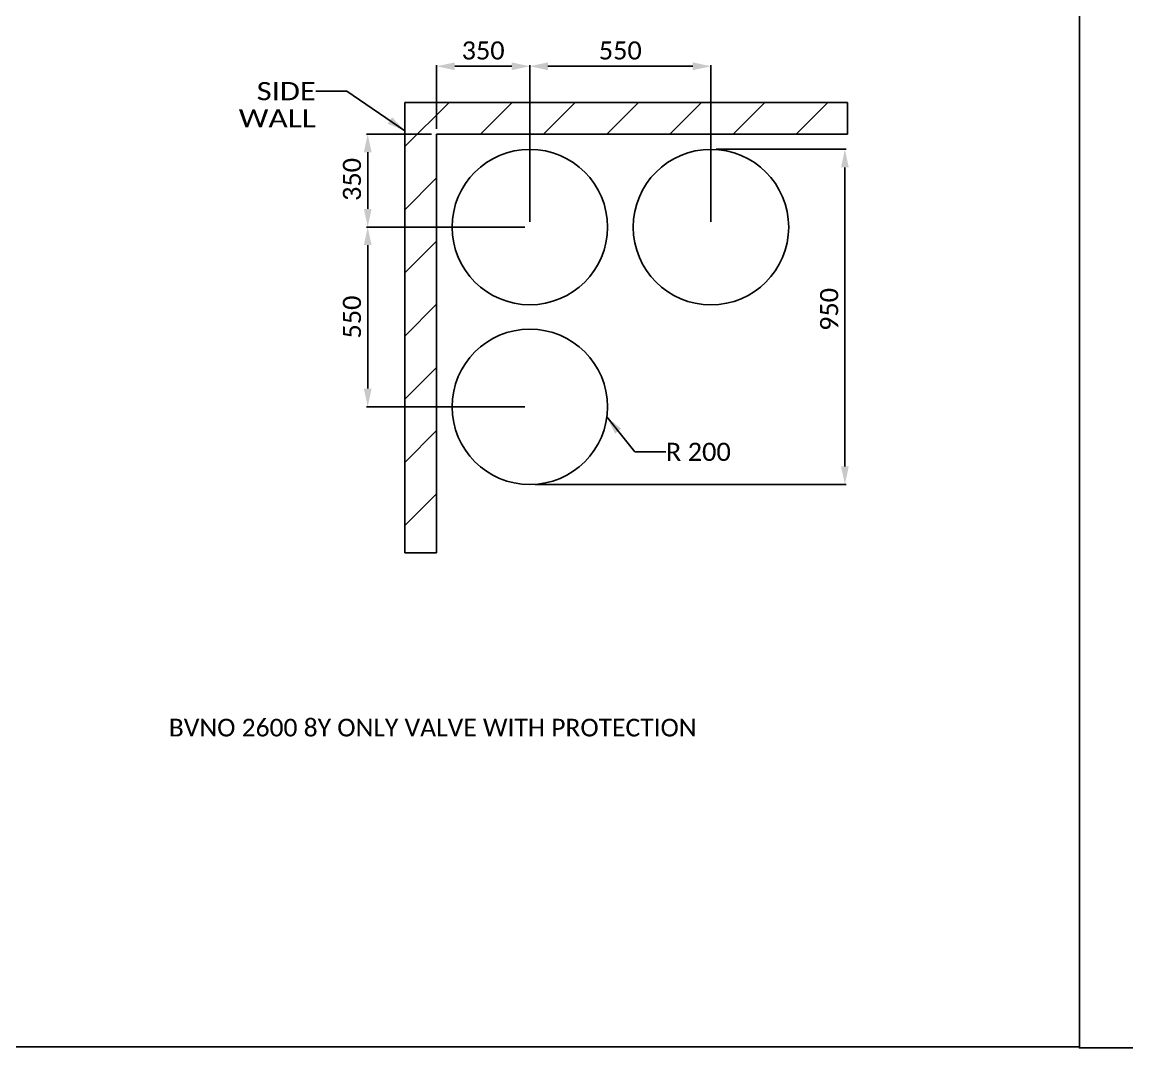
# Model space of a CAD drawing. Header units: millimetres. Extents: x 374 to 5899, y -2909 to 2000.
# Drawn here: x 1628 to 3051, y -2909 to -1589 of the extents above; entities that cross this region are included whole.
import ezdxf
from ezdxf.enums import TextEntityAlignment as Align

# ---------------------------------------------------------------- set-up
doc = ezdxf.new("R2010")
doc.units = ezdxf.units.MM
doc.header["$LTSCALE"] = 154
doc.header["$PDMODE"] = 3
doc.header["$PDSIZE"] = 8
doc.layers.get('0').update_dxf_attribs({"linetype": 'CONTINUOUS'})
doc.layers.get('Defpoints').update_dxf_attribs({"linetype": 'CONTINUOUS'})
doc.styles.get("Standard").update_dxf_attribs({"font": 'calibri.ttf'})
doc.dimstyles.new('DIMSTYLE_3', dxfattribs={"dimtxt": 23.333333, "dimasz": 23.333333, "dimexe": 1.5, "dimexo": 1, "dimgap": 0.875, "dimtad": 1, "dimdec": 0, "dimdsep": 46, "dimtxsty": 'Standard', "dimblk": '_FILLED', "dimblk1": '_FILLED', "dimblk2": '_FILLED', "dimcen": 0.09, "dimazin": 2, "dimtp": 0.01, "dimtm": 0.01, "dimtfac": 1, "dimtdec": 0, "dimtofl": 0, "dimtmove": 0, "dimatfit": 3, "dimldrblk": '_FILLED', "dimfxl": 1, "dimtolj": 1, "dimarcsym": 0})
doc.dimstyles.get("Standard").update_dxf_attribs({"dimtxt": 23.333333, "dimasz": 23.333333, "dimexe": 1.5, "dimexo": 1, "dimtad": 1, "dimdsep": 46, "dimtxsty": 'Standard', "dimblk": '_FILLED', "dimblk1": '_FILLED', "dimblk2": '_FILLED', "dimcen": 0.09, "dimazin": 2, "dimtol": 1, "dimtp": 0.01, "dimtm": 0.01, "dimtfac": 1, "dimtofl": 0, "dimtmove": 0, "dimatfit": 3, "dimldrblk": '_FILLED', "dimfxl": 1, "dimtolj": 1, "dimarcsym": 0})

# ---------------------------------------------------------------- blocks, each defined once
blk = doc.blocks.new('_FILLED')
at = {"color": 0, "linetype": 'ByBlock'}
blk.add_solid([(0, 0), (-1, 0.214), (-1, -0.214)], dxfattribs=at)
blk = doc.blocks.new('*D563')
at = {"color": 0, "linetype": 'Continuous', "lineweight": -2}
for p, q in [((2155.3, -1733.2), (2071.8, -1733.2)), ((2073.3, -1756.5), (2073.3, -1829.5)), ((2275.4, -1852.8), (2071.8, -1852.8))]:
    blk.add_line(p, q, dxfattribs=at)
at = {"layer": 'Defpoints', "color": 0}
for p in [(2156.3, -1733.2), (2073.3, -1852.8), (2276.4, -1852.8)]:
    blk.add_point(p, dxfattribs=at)
at = {"color": 0, "linetype": 'ByBlock', "lineweight": -2, "xscale": 23.3333333333, "yscale": 23.3333333333, "zscale": 23.3333333333}
for p, rotation in [((2073.3, -1733.2), 90), ((2073.3, -1852.8), 270)]:
    blk.add_blockref('_FILLED', p, dxfattribs=dict(at, rotation=rotation))
at = {"color": 0, "insert": (2041.3, -1791.6), "char_height": 23.333, "attachment_point": 2, "rotation": 90, "line_spacing_factor": 0.9}
blk.add_mtext('\\A1;\\A1;350', dxfattribs=at)
blk = doc.blocks.new('*D564')
at = {"color": 0, "linetype": 'Continuous', "lineweight": -2}
for p, q in [((2275.4, -1852.8), (2071.8, -1852.8)), ((2073.3, -2060.8), (2073.3, -1876.2)), ((2275.4, -2084.2), (2071.8, -2084.2))]:
    blk.add_line(p, q, dxfattribs=at)
at = {"layer": 'Defpoints', "color": 0}
for p in [(2073.3, -1852.8), (2276.4, -1852.8), (2276.4, -2084.2)]:
    blk.add_point(p, dxfattribs=at)
at = {"color": 0, "linetype": 'ByBlock', "lineweight": -2, "xscale": 23.3333333333, "yscale": 23.3333333333, "zscale": 23.3333333333}
for p, rotation in [((2073.3, -1852.8), 90), ((2073.3, -2084.2), 270)]:
    blk.add_blockref('_FILLED', p, dxfattribs=dict(at, rotation=rotation))
at = {"color": 0, "insert": (2041.3, -1968.7), "char_height": 23.333, "attachment_point": 2, "rotation": 90, "line_spacing_factor": 0.9}
blk.add_mtext('\\A1;\\A1;550', dxfattribs=at)
blk = doc.blocks.new('*D565')
at = {"color": 0, "linetype": 'Continuous', "lineweight": -2}
for p, q in [((2162, -1726.5), (2162, -1644.4)), ((2185.3, -1645.9), (2258.7, -1645.9)), ((2282, -1846.2), (2282, -1644.4))]:
    blk.add_line(p, q, dxfattribs=at)
at = {"layer": 'Defpoints', "color": 0}
for p in [(2282, -1645.9), (2162, -1727.5), (2282, -1847.2)]:
    blk.add_point(p, dxfattribs=at)
at = {"color": 0, "linetype": 'ByBlock', "lineweight": -2, "xscale": 23.3333333333, "yscale": 23.3333333333, "zscale": 23.3333333333, "rotation": 180}
blk.add_blockref('_FILLED', (2162, -1645.9), dxfattribs=at)
at = {"color": 0, "linetype": 'ByBlock', "lineweight": -2, "xscale": 23.3333333333, "yscale": 23.3333333333, "zscale": 23.3333333333}
blk.add_blockref('_FILLED', (2282, -1645.9), dxfattribs=at)
at = {"color": 0, "insert": (2221.9, -1613.9), "char_height": 23.333, "attachment_point": 2, "line_spacing_factor": 0.9}
blk.add_mtext('\\A1;\\A1;350', dxfattribs=at)
blk = doc.blocks.new('*D566')
at = {"color": 0, "linetype": 'Continuous', "lineweight": -2}
for p, q in [((2282, -1846.2), (2282, -1644.4)), ((2305.4, -1645.9), (2491.9, -1645.9)), ((2515.2, -1846.2), (2515.2, -1644.4))]:
    blk.add_line(p, q, dxfattribs=at)
at = {"layer": 'Defpoints', "color": 0}
for p in [(2515.2, -1645.9), (2282, -1847.2), (2515.2, -1847.2)]:
    blk.add_point(p, dxfattribs=at)
at = {"color": 0, "linetype": 'ByBlock', "lineweight": -2, "xscale": 23.3333333333, "yscale": 23.3333333333, "zscale": 23.3333333333, "rotation": 180}
blk.add_blockref('_FILLED', (2282, -1645.9), dxfattribs=at)
at = {"color": 0, "linetype": 'ByBlock', "lineweight": -2, "xscale": 23.3333333333, "yscale": 23.3333333333, "zscale": 23.3333333333}
blk.add_blockref('_FILLED', (2515.2, -1645.9), dxfattribs=at)
at = {"color": 0, "insert": (2398.5, -1613.9), "char_height": 23.333, "attachment_point": 2, "line_spacing_factor": 0.9}
blk.add_mtext('\\A1;\\A1;550', dxfattribs=at)
blk = doc.blocks.new('*D567')
at = {"color": 0, "linetype": 'Continuous', "lineweight": -2}
for p, q in [((2521.9, -1752.8), (2689.2, -1752.8)), ((2687.7, -2160.8), (2687.7, -1776.1)), ((2288.9, -2184.2), (2689.2, -2184.2))]:
    blk.add_line(p, q, dxfattribs=at)
at = {"layer": 'Defpoints', "color": 0}
for p in [(2520.9, -1752.8), (2687.7, -1752.8), (2287.9, -2184.2)]:
    blk.add_point(p, dxfattribs=at)
at = {"color": 0, "linetype": 'ByBlock', "lineweight": -2, "xscale": 23.3333333333, "yscale": 23.3333333333, "zscale": 23.3333333333}
for p, rotation in [((2687.7, -1752.8), 90), ((2687.7, -2184.2), 270)]:
    blk.add_blockref('_FILLED', p, dxfattribs=dict(at, rotation=rotation))
at = {"color": 0, "insert": (2655.7, -1958.9), "char_height": 23.333, "attachment_point": 2, "rotation": 90, "line_spacing_factor": 0.9}
blk.add_mtext('\\A1;\\A1;950', dxfattribs=at)

msp = doc.modelspace()

# ---------------------------------------------------------------- hatches: boundary and pattern name
h = msp.add_hatch()
h.set_pattern_fill('ANSI31', color=0, style=0, pattern_type=2)
h.set_pattern_definition([(45, (977.484, -2811.54), (-40.6529, 40.6529), [])])
h.paths.add_polyline_path([(2121.138, -2271.985), (2121.138, -1692.335), (2691.111, -1692.335), (2691.111, -1733.205), (2162.008, -1733.205), (2162.008, -2271.985)])

# ---------------------------------------------------------------- linework, layer by layer
at = {"color": 0, "linetype": 'Continuous'}
for p, q in [((2121.138, -1692.335), (2121.138, -2271.985)), ((2691.111, -1692.335), (2121.138, -1692.335)), ((2691.111, -1692.335), (2691.111, -1733.205)), ((2162.008, -1733.205), (2162.008, -2271.985)), ((2162.008, -1733.205), (2691.111, -1733.205)), ((2515.235, -1752.809), (2515.263, -1752.809)), ((2281.853, -2184.18), (2282.201, -2184.18)), ((2162.008, -2271.985), (2121.138, -2271.985))]:
    msp.add_line(p, q, dxfattribs=at)
for points in [[(2989.56, -27.027), (5899.099, -27.027), (5899.099, -2909.27), (2989.56, -2909.27)], [(374.049, -396.871), (2989.56, -396.871), (2989.56, -2907.81), (374.049, -2907.81)]]:
    msp.add_lwpolyline(points, close=True)
for centre, radius in [((2282.027, -1852.844), 100), ((2515.235, -1852.88), 100.072), ((2282.027, -2084.18), 100)]:
    msp.add_circle(centre, radius, dxfattribs=at)

# ---------------------------------------------------------------- texts
for s, width, p, p2 in [('SIDE', 1.140412, (1930.386, -1689.585), (2006.469, -1689.585)), ('WALL', 1.169125, (1907.234, -1724.585), (2006.469, -1724.585)), ('R 200', 0.99355, (2457.189, -2153.789), (2540.808, -2153.789))]:
    msp.add_text(s, height=23.3333, dxfattribs=dict(at, width=width)).set_placement(p, p2, align=Align.FIT)
msp.add_text('BVNO 2600 8Y ONLY VALVE WITH PROTECTION', height=22.75, dxfattribs=at).set_placement((1817.191, -2508.437), (1817.191, -2508.437), align=Align.FIT)

# ---------------------------------------------------------------- dimensions: what is measured, and where the dimension line sits
for base, p1, p2, text, picture, middle in [((2282.027, -1645.859), (2162.008, -1727.538), (2282.027, -1847.177), '\\A1;350', '*D565', (2221.906, -1645.859)), ((2515.235, -1645.859), (2282.027, -1847.177), (2515.235, -1847.214), '\\A1;550', '*D566', (2398.474, -1645.859))]:
    dim = msp.add_linear_dim(base=base, p1=p1, p2=p2, text=text, dimstyle='DIMSTYLE_3', override={"dimtxsty": 'Standard'}, dxfattribs=at)
    dim.commit()
    dim.dimension.update_dxf_attribs({"geometry": picture, "text_midpoint": middle, "dimtype": 160})
for base, p1, p2, angle, text, picture, middle in [((2073.256, -1852.844), (2156.341, -1733.205), (2276.361, -1852.844), 270, '\\A1;350', '*D563', (2073.256, -1791.63)), ((2687.705, -1752.809), (2287.868, -2184.18), (2520.929, -1752.809), 90, '\\A1;950', '*D567', (2687.705, -1958.879)), ((2073.256, -1852.844), (2276.361, -2084.18), (2276.361, -1852.844), 90, '\\A1;550', '*D564', (2073.256, -1968.669))]:
    dim = msp.add_linear_dim(base=base, p1=p1, p2=p2, angle=angle, text=text, dimstyle='DIMSTYLE_3', override={"dimtxsty": 'Standard'}, dxfattribs=at)
    dim.commit()
    dim.dimension.update_dxf_attribs({"geometry": picture, "text_midpoint": middle, "dimtype": 160})

# ---------------------------------------------------------------- leaders
for points in [[(2121.138, -1728.796), (2046.469, -1677.918), (2006.469, -1677.918)], [(2381.168, -2097.265), (2417.189, -2142.122), (2457.189, -2142.122)]]:
    msp.add_leader(points, dimstyle='Standard', override={"dimtad": 0}, dxfattribs=at)

doc.saveas('drawing.dxf')
